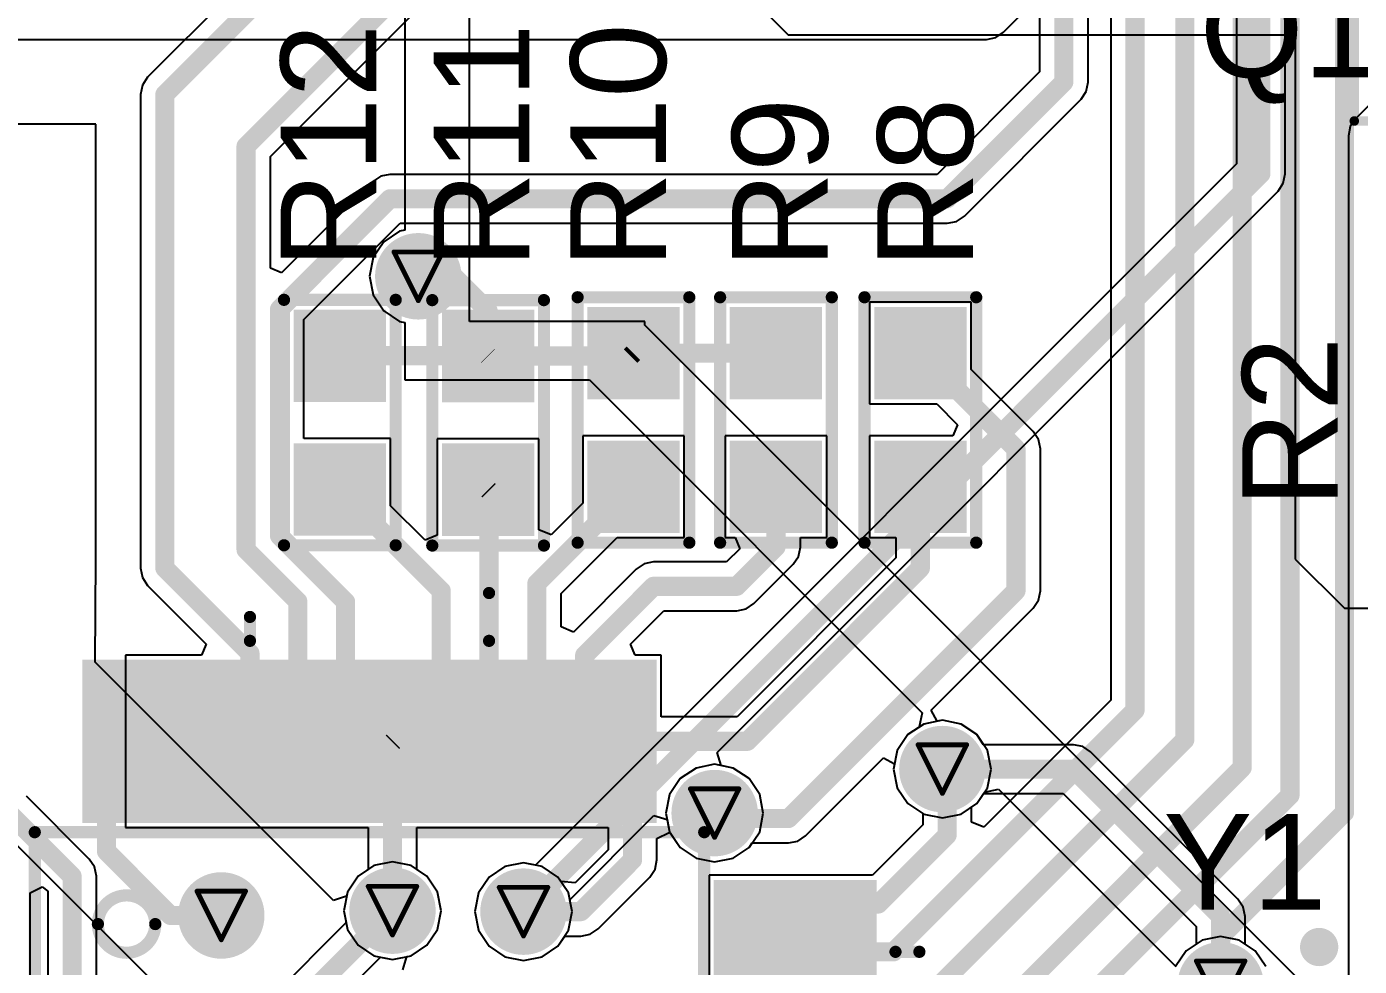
# Model space of a CAD drawing. Header units: inches. Extents: x -3 to 423, y -3 to 110.
# Drawn here: x 38.92 to 52.86, y 15.64 to 25.46 of the extents above; entities that cross this region are included whole.
import ezdxf

# ---------------------------------------------------------------- set-up
doc = ezdxf.new("R2010")
doc.units = ezdxf.units.IN
for name, color, linetype in [('Bottom Layer', 5, 'Continuous'), ('Bottom Solder', 6, 'Continuous'), ('Drill Drawing', 1, 'Continuous'), ('Mechanical 15', 56, 'Continuous'), ('Mechanical 16', 56, 'Continuous'), ('Mechanical 6', 56, 'Continuous'), ('Mid Layer', 16, 'Continuous'), ('Mid Layer 2', 76, 'Continuous'), ('Top Layer', 1, 'Continuous'), ('Top Overlay', 2, 'Continuous'), ('Top Paste', 8, 'Continuous'), ('Top Solder', 216, 'Continuous'), ('Via Holes', 16, 'Continuous')]:
    doc.layers.add(name, color=color, linetype=linetype)
doc.styles.add('Arial', font='', dxfattribs={"height": 0.2})
doc.styles.get('Arial').set_extended_font_data('Arial')

msp = doc.modelspace()

# ---------------------------------------------------------------- hatches: boundary and pattern name
at = {"layer": 'Bottom Layer'}
h = msp.add_hatch(color=5, dxfattribs=at)
edge = h.paths.add_edge_path()
edge.add_arc((43.02, 22.85), 0.35, 0, 360)
h = msp.add_hatch(color=5, dxfattribs=at)
edge = h.paths.add_edge_path()
edge.add_arc((48.5, 17.7), 0.35, 0, 360)
h = msp.add_hatch(color=5, dxfattribs=at)
edge = h.paths.add_edge_path()
edge.add_arc((46.119, 17.24), 0.35, 0, 360)
h = msp.add_hatch(color=5, dxfattribs=at)
edge = h.paths.add_edge_path()
edge.add_arc((40.96, 16.17), 0.35, 0, 360)
h = msp.add_hatch(color=5, dxfattribs=at)
edge = h.paths.add_edge_path()
edge.add_arc((42.75, 16.22), 0.35, 0, 360)
h = msp.add_hatch(color=5, dxfattribs=at)
edge = h.paths.add_edge_path()
edge.add_arc((44.12, 16.21), 0.35, 0, 360)
h = msp.add_hatch(color=5, dxfattribs=at)
edge = h.paths.add_edge_path()
edge.add_arc((51.41, 15.44), 0.35, 0, 360)
at = {"layer": 'Bottom Solder'}
h = msp.add_hatch(color=6, dxfattribs=at)
edge = h.paths.add_edge_path()
edge.add_arc((43.02, 22.85), 0.452, 0, 360)
h = msp.add_hatch(color=6, dxfattribs=at)
edge = h.paths.add_edge_path()
edge.add_arc((48.5, 17.7), 0.452, 0, 360)
h = msp.add_hatch(color=6, dxfattribs=at)
edge = h.paths.add_edge_path()
edge.add_arc((46.119, 17.24), 0.452, 0, 360)
h = msp.add_hatch(color=6, dxfattribs=at)
edge = h.paths.add_edge_path()
edge.add_arc((40.96, 16.17), 0.452, 0, 360)
h = msp.add_hatch(color=6, dxfattribs=at)
edge = h.paths.add_edge_path()
edge.add_arc((42.75, 16.22), 0.452, 0, 360)
h = msp.add_hatch(color=6, dxfattribs=at)
edge = h.paths.add_edge_path()
edge.add_arc((44.12, 16.21), 0.452, 0, 360)
h = msp.add_hatch(color=6, dxfattribs=at)
edge = h.paths.add_edge_path()
edge.add_arc((51.41, 15.44), 0.452, 0, 360)
at = {"layer": 'Mid Layer'}
h = msp.add_hatch(color=16, dxfattribs=at)
edge = h.paths.add_edge_path()
edge.add_arc((43.02, 22.85), 0.35, 0, 360)
h = msp.add_hatch(color=16, dxfattribs=at)
edge = h.paths.add_edge_path()
edge.add_arc((48.5, 17.7), 0.35, 0, 360)
h = msp.add_hatch(color=16, dxfattribs=at)
edge = h.paths.add_edge_path()
edge.add_arc((46.119, 17.24), 0.35, 0, 360)
h = msp.add_hatch(color=16, dxfattribs=at)
edge = h.paths.add_edge_path()
edge.add_arc((40.96, 16.17), 0.35, 0, 360)
h = msp.add_hatch(color=16, dxfattribs=at)
edge = h.paths.add_edge_path()
edge.add_arc((42.75, 16.22), 0.35, 0, 360)
h = msp.add_hatch(color=16, dxfattribs=at)
edge = h.paths.add_edge_path()
edge.add_arc((44.12, 16.21), 0.35, 0, 360)
h = msp.add_hatch(color=16, dxfattribs=at)
edge = h.paths.add_edge_path()
edge.add_arc((51.41, 15.44), 0.35, 0, 360)
at = {"layer": 'Mid Layer 2'}
h = msp.add_hatch(color=76, dxfattribs=at)
edge = h.paths.add_edge_path()
edge.add_arc((43.02, 22.85), 0.35, 0, 360)
h = msp.add_hatch(color=76, dxfattribs=at)
edge = h.paths.add_edge_path()
edge.add_arc((48.5, 17.7), 0.35, 0, 360)
h = msp.add_hatch(color=76, dxfattribs=at)
edge = h.paths.add_edge_path()
edge.add_arc((46.119, 17.24), 0.35, 0, 360)
h = msp.add_hatch(color=76, dxfattribs=at)
edge = h.paths.add_edge_path()
edge.add_arc((40.96, 16.17), 0.35, 0, 360)
h = msp.add_hatch(color=76, dxfattribs=at)
edge = h.paths.add_edge_path()
edge.add_arc((42.75, 16.22), 0.35, 0, 360)
h = msp.add_hatch(color=76, dxfattribs=at)
edge = h.paths.add_edge_path()
edge.add_arc((44.12, 16.21), 0.35, 0, 360)
h = msp.add_hatch(color=76, dxfattribs=at)
edge = h.paths.add_edge_path()
edge.add_arc((51.41, 15.44), 0.35, 0, 360)
at = {"layer": 'Top Layer'}
h = msp.add_hatch(color=1, dxfattribs=at)
edge = h.paths.add_edge_path()
edge.add_arc((43.02, 22.85), 0.35, 0, 360)
for points in [[(41.819, 21.639), (41.819, 22.401), (42.581, 22.401), (42.581, 21.639)], [(43.369, 21.636), (43.369, 22.398), (44.131, 22.398), (44.131, 21.636)], [(44.889, 21.666), (44.889, 22.428), (45.651, 22.428), (45.651, 21.666)], [(46.379, 21.666), (46.379, 22.428), (47.141, 22.428), (47.141, 21.666)], [(47.889, 21.666), (47.889, 22.428), (48.651, 22.428), (48.651, 21.666)], [(41.819, 20.242), (41.819, 21.004), (42.581, 21.004), (42.581, 20.242)], [(43.369, 20.239), (43.369, 21.001), (44.131, 21.001), (44.131, 20.239)], [(44.889, 20.269), (44.889, 21.031), (45.651, 21.031), (45.651, 20.269)], [(46.379, 20.269), (46.379, 21.031), (47.141, 21.031), (47.141, 20.269)], [(47.889, 20.269), (47.889, 21.031), (48.651, 21.031), (48.651, 20.269)], [(39.91, 18.74), (39.91, 17.24), (39.61, 17.24), (39.61, 18.74)], [(40.41, 18.74), (40.41, 17.24), (40.11, 17.24), (40.11, 18.74)], [(40.91, 18.74), (40.91, 17.24), (40.61, 17.24), (40.61, 18.74)], [(41.41, 18.74), (41.41, 17.24), (41.11, 17.24), (41.11, 18.74)], [(41.91, 18.74), (41.91, 17.24), (41.61, 17.24), (41.61, 18.74)], [(42.41, 18.74), (42.41, 17.24), (42.11, 17.24), (42.11, 18.74)], [(42.91, 18.74), (42.91, 17.24), (42.61, 17.24), (42.61, 18.74)], [(43.41, 18.74), (43.41, 17.24), (43.11, 17.24), (43.11, 18.74)], [(43.91, 18.74), (43.91, 17.24), (43.61, 17.24), (43.61, 18.74)], [(44.41, 18.74), (44.41, 17.24), (44.11, 17.24), (44.11, 18.74)], [(44.91, 18.74), (44.91, 17.24), (44.61, 17.24), (44.61, 18.74)], [(45.41, 18.74), (45.41, 17.24), (45.11, 17.24), (45.11, 18.74)], [(47.71, 16.14), (46.21, 16.14), (46.21, 16.44), (47.71, 16.44)], [(47.71, 15.64), (46.21, 15.64), (46.21, 15.94), (47.71, 15.94)]]:
    msp.add_hatch(color=1, dxfattribs=at).paths.add_polyline_path(points)
h = msp.add_hatch(color=1, dxfattribs=at)
edge = h.paths.add_edge_path()
edge.add_arc((48.5, 17.7), 0.35, 0, 360)
h = msp.add_hatch(color=1, dxfattribs=at)
edge = h.paths.add_edge_path()
edge.add_arc((46.119, 17.24), 0.35, 0, 360)
h = msp.add_hatch(color=1, dxfattribs=at)
edge = h.paths.add_edge_path()
edge.add_arc((40.96, 16.17), 0.35, 0, 360)
h = msp.add_hatch(color=1, dxfattribs=at)
edge = h.paths.add_edge_path()
edge.add_arc((42.75, 16.22), 0.35, 0, 360)
h = msp.add_hatch(color=1, dxfattribs=at)
edge = h.paths.add_edge_path()
edge.add_arc((44.12, 16.21), 0.35, 0, 360)
h = msp.add_hatch(color=1, dxfattribs=at)
edge = h.paths.add_edge_path()
edge.add_arc((51.41, 15.44), 0.35, 0, 360)
at = {"layer": 'Top Paste'}
for points in [[(41.819, 21.639), (41.819, 22.401), (42.581, 22.401), (42.581, 21.639)], [(43.369, 21.636), (43.369, 22.398), (44.131, 22.398), (44.131, 21.636)], [(44.889, 21.666), (44.889, 22.428), (45.651, 22.428), (45.651, 21.666)], [(46.379, 21.666), (46.379, 22.428), (47.141, 22.428), (47.141, 21.666)], [(47.889, 21.666), (47.889, 22.428), (48.651, 22.428), (48.651, 21.666)], [(41.819, 20.242), (41.819, 21.004), (42.581, 21.004), (42.581, 20.242)], [(43.369, 20.239), (43.369, 21.001), (44.131, 21.001), (44.131, 20.239)], [(44.889, 20.269), (44.889, 21.031), (45.651, 21.031), (45.651, 20.269)], [(46.379, 20.269), (46.379, 21.031), (47.141, 21.031), (47.141, 20.269)], [(47.889, 20.269), (47.889, 21.031), (48.651, 21.031), (48.651, 20.269)], [(39.91, 18.74), (39.91, 17.24), (39.61, 17.24), (39.61, 18.74)], [(40.41, 18.74), (40.41, 17.24), (40.11, 17.24), (40.11, 18.74)], [(40.91, 18.74), (40.91, 17.24), (40.61, 17.24), (40.61, 18.74)], [(41.41, 18.74), (41.41, 17.24), (41.11, 17.24), (41.11, 18.74)], [(41.91, 18.74), (41.91, 17.24), (41.61, 17.24), (41.61, 18.74)], [(42.41, 18.74), (42.41, 17.24), (42.11, 17.24), (42.11, 18.74)], [(42.91, 18.74), (42.91, 17.24), (42.61, 17.24), (42.61, 18.74)], [(43.41, 18.74), (43.41, 17.24), (43.11, 17.24), (43.11, 18.74)], [(43.91, 18.74), (43.91, 17.24), (43.61, 17.24), (43.61, 18.74)], [(44.41, 18.74), (44.41, 17.24), (44.11, 17.24), (44.11, 18.74)], [(44.91, 18.74), (44.91, 17.24), (44.61, 17.24), (44.61, 18.74)], [(45.41, 18.74), (45.41, 17.24), (45.11, 17.24), (45.11, 18.74)], [(47.71, 16.14), (46.21, 16.14), (46.21, 16.44), (47.71, 16.44)], [(47.71, 15.64), (46.21, 15.64), (46.21, 15.94), (47.71, 15.94)]]:
    msp.add_hatch(color=8, dxfattribs=at).paths.add_polyline_path(points)
at = {"layer": 'Top Solder'}
h = msp.add_hatch(color=216, dxfattribs=at)
edge = h.paths.add_edge_path()
edge.add_arc((43.02, 22.85), 0.452, 0, 360)
for points in [[(41.717, 21.537), (41.717, 22.503), (42.683, 22.503), (42.683, 21.537)], [(43.267, 21.534), (43.267, 22.5), (44.233, 22.5), (44.233, 21.534)], [(44.787, 21.564), (44.787, 22.53), (45.753, 22.53), (45.753, 21.564)], [(46.277, 21.564), (46.277, 22.53), (47.243, 22.53), (47.243, 21.564)], [(47.787, 21.564), (47.787, 22.53), (48.753, 22.53), (48.753, 21.564)], [(41.717, 20.14), (41.717, 21.106), (42.683, 21.106), (42.683, 20.14)], [(43.267, 20.137), (43.267, 21.103), (44.233, 21.103), (44.233, 20.137)], [(44.787, 20.167), (44.787, 21.133), (45.753, 21.133), (45.753, 20.167)], [(46.277, 20.167), (46.277, 21.133), (47.243, 21.133), (47.243, 20.167)], [(47.787, 20.167), (47.787, 21.133), (48.753, 21.133), (48.753, 20.167)], [(40.012, 18.842), (40.012, 17.138), (39.508, 17.138), (39.508, 18.842)], [(40.512, 18.842), (40.512, 17.138), (40.008, 17.138), (40.008, 18.842)], [(41.012, 18.842), (41.012, 17.138), (40.508, 17.138), (40.508, 18.842)], [(41.512, 18.842), (41.512, 17.138), (41.008, 17.138), (41.008, 18.842)], [(42.012, 18.842), (42.012, 17.138), (41.508, 17.138), (41.508, 18.842)], [(42.512, 18.842), (42.512, 17.138), (42.008, 17.138), (42.008, 18.842)], [(43.012, 18.842), (43.012, 17.138), (42.508, 17.138), (42.508, 18.842)], [(43.512, 18.842), (43.512, 17.138), (43.008, 17.138), (43.008, 18.842)], [(44.012, 18.842), (44.012, 17.138), (43.508, 17.138), (43.508, 18.842)], [(44.512, 18.842), (44.512, 17.138), (44.008, 17.138), (44.008, 18.842)], [(45.012, 18.842), (45.012, 17.138), (44.508, 17.138), (44.508, 18.842)], [(45.512, 18.842), (45.512, 17.138), (45.008, 17.138), (45.008, 18.842)], [(47.812, 16.038), (46.108, 16.038), (46.108, 16.542), (47.812, 16.542)], [(47.812, 15.538), (46.108, 15.538), (46.108, 16.042), (47.812, 16.042)]]:
    msp.add_hatch(color=216, dxfattribs=at).paths.add_polyline_path(points)
h = msp.add_hatch(color=216, dxfattribs=at)
edge = h.paths.add_edge_path()
edge.add_arc((48.5, 17.7), 0.452, 0, 360)
h = msp.add_hatch(color=216, dxfattribs=at)
edge = h.paths.add_edge_path()
edge.add_arc((46.119, 17.24), 0.452, 0, 360)
h = msp.add_hatch(color=216, dxfattribs=at)
edge = h.paths.add_edge_path()
edge.add_arc((40.96, 16.17), 0.452, 0, 360)
h = msp.add_hatch(color=216, dxfattribs=at)
edge = h.paths.add_edge_path()
edge.add_arc((42.75, 16.22), 0.452, 0, 360)
h = msp.add_hatch(color=216, dxfattribs=at)
edge = h.paths.add_edge_path()
edge.add_arc((44.12, 16.21), 0.452, 0, 360)
h = msp.add_hatch(color=216, dxfattribs=at)
edge = h.paths.add_edge_path()
edge.add_arc((51.41, 15.44), 0.452, 0, 360)
at = {"layer": 'Via Holes'}
h = msp.add_hatch(color=7, dxfattribs=at)
edge = h.paths.add_edge_path()
edge.add_arc((43.02, 22.85), 0.25, 0, 360)
h = msp.add_hatch(color=7, dxfattribs=at)
edge = h.paths.add_edge_path()
edge.add_arc((48.5, 17.7), 0.25, 0, 360)
h = msp.add_hatch(color=7, dxfattribs=at)
edge = h.paths.add_edge_path()
edge.add_arc((46.119, 17.24), 0.25, 0, 360)
h = msp.add_hatch(color=7, dxfattribs=at)
edge = h.paths.add_edge_path()
edge.add_arc((42.75, 16.22), 0.25, 0, 360)
h = msp.add_hatch(color=7, dxfattribs=at)
edge = h.paths.add_edge_path()
edge.add_arc((44.12, 16.21), 0.25, 0, 360)
h = msp.add_hatch(color=7, dxfattribs=at)
edge = h.paths.add_edge_path()
edge.add_arc((40.96, 16.17), 0.25, 0, 360)
h = msp.add_hatch(color=7, dxfattribs=at)
edge = h.paths.add_edge_path()
edge.add_arc((51.41, 15.44), 0.25, 0, 360)

# ---------------------------------------------------------------- linework, layer by layer
at = {"layer": 'Bottom Layer'}
for p, q in [((51.575, 37.349), (51.575, 24.025)), ((52.085, 23.92), (52.085, 37.455)), ((49.14, 25.4), (51.06, 27.32)), ((54.335, 26.012), (52.821, 24.497)), ((49.058, 25.345), (49.14, 25.4)), ((38.53, 25.325), (48.96, 25.325)), ((48.96, 25.325), (49.058, 25.345)), ((52.765, 24.414), (52.746, 24.317)), ((52.821, 24.497), (52.765, 24.414)), ((52.746, 24.317), (52.746, 5.495)), ((51.575, 24.025), (44.245, 16.695)), ((52.065, 23.822), (52.085, 23.92)), ((46.144, 17.874), (52.01, 23.74)), ((52.01, 23.74), (52.065, 23.822)), ((48.305, 18.171), (48.14, 18.06)), ((48.5, 18.21), (48.305, 18.171)), ((48.695, 18.171), (48.5, 18.21)), ((48.86, 18.06), (48.695, 18.171)), ((48.14, 18.06), (48.029, 17.895)), ((48.931, 17.955), (48.86, 18.06)), ((46.186, 17.736), (46.144, 17.874)), ((48.029, 17.895), (47.99, 17.7)), ((49.87, 17.955), (48.931, 17.955)), ((49.968, 17.935), (49.87, 17.955)), ((50.05, 17.88), (49.968, 17.935)), ((51.59, 16.34), (50.05, 17.88)), ((46.314, 17.711), (46.186, 17.736)), ((46.479, 17.6), (46.314, 17.711)), ((47.99, 17.7), (48.029, 17.505)), ((46.59, 17.435), (46.479, 17.6)), ((46.628, 17.24), (46.59, 17.435)), ((48.029, 17.505), (48.14, 17.34)), ((48.86, 17.34), (48.931, 17.445)), ((48.931, 17.445), (49.764, 17.445)), ((49.764, 17.445), (51.155, 16.054)), ((48.14, 17.34), (48.305, 17.229)), ((48.695, 17.229), (48.86, 17.34)), ((44.605, 16.335), (45.484, 17.214)), ((45.484, 17.214), (45.622, 17.172)), ((45.622, 17.172), (45.648, 17.045)), ((46.59, 17.045), (46.628, 17.24)), ((48.305, 17.229), (48.5, 17.19)), ((48.5, 17.19), (48.695, 17.229)), ((45.648, 17.045), (45.758, 16.879)), ((46.479, 16.879), (46.59, 17.045)), ((45.758, 16.879), (45.924, 16.769)), ((46.314, 16.769), (46.479, 16.879)), ((42.75, 16.73), (42.555, 16.691)), ((42.945, 16.691), (42.75, 16.73)), ((45.924, 16.769), (46.119, 16.73)), ((46.119, 16.73), (46.314, 16.769)), ((42.555, 16.691), (42.39, 16.58)), ((43.11, 16.58), (42.945, 16.691)), ((43.925, 16.681), (43.76, 16.57)), ((44.12, 16.72), (43.925, 16.681)), ((44.245, 16.695), (44.12, 16.72)), ((42.39, 16.58), (42.279, 16.415)), ((43.221, 16.415), (43.11, 16.58)), ((43.76, 16.57), (43.649, 16.405)), ((42.279, 16.415), (42.24, 16.22)), ((43.26, 16.22), (43.221, 16.415)), ((43.649, 16.405), (43.61, 16.21)), ((44.63, 16.21), (44.605, 16.335)), ((51.645, 16.258), (51.59, 16.34)), ((42.24, 16.22), (42.265, 16.095)), ((43.221, 16.025), (43.26, 16.22)), ((43.61, 16.21), (43.649, 16.015)), ((44.591, 16.015), (44.63, 16.21)), ((51.665, 16.16), (51.645, 16.258)), ((42.265, 16.095), (38.58, 12.41)), ((51.155, 16.054), (51.155, 15.871)), ((51.665, 15.871), (51.665, 16.16)), ((43.11, 15.86), (43.221, 16.025)), ((43.649, 16.015), (43.76, 15.85)), ((44.48, 15.85), (44.591, 16.015)), ((42.75, 15.71), (42.945, 15.749)), ((42.945, 15.749), (43.11, 15.86)), ((43.76, 15.85), (43.925, 15.739)), ((44.315, 15.739), (44.48, 15.85)), ((51.05, 15.8), (50.939, 15.635)), ((51.155, 15.871), (51.05, 15.8)), ((51.77, 15.8), (51.665, 15.871)), ((51.881, 15.635), (51.77, 15.8)), ((39.015, 12.124), (42.625, 15.735)), ((42.625, 15.735), (42.75, 15.71)), ((43.925, 15.739), (44.12, 15.7)), ((44.12, 15.7), (44.315, 15.739))]:
    msp.add_line(p, q, dxfattribs=at)
at = {"layer": 'Bottom Layer', "const_width": 0.2}
for points in [[(51.83, 23.92), (51.83, 37.455)], [(44.12, 16.21), (51.83, 23.92)], [(48.5, 17.7), (49.87, 17.7)], [(49.87, 17.7), (51.41, 16.16)], [(38.76, 12.23), (42.75, 16.22)], [(51.41, 15.44), (51.41, 16.16)]]:
    msp.add_lwpolyline(points, dxfattribs=at)
at = {"layer": 'Bottom Layer', "const_width": 0.1}
for points in [[(51.78, 23.92, 1), (51.88, 23.92, 1)], [(51.78, 23.92, 1), (51.88, 23.92, 1)], [(48.45, 17.7, 1), (48.55, 17.7, 1)], [(49.82, 17.7, 1), (49.92, 17.7, 1)], [(49.82, 17.7, 1), (49.92, 17.7, 1)], [(42.7, 16.22, 1), (42.8, 16.22, 1)], [(44.07, 16.21, 1), (44.17, 16.21, 1)], [(51.36, 16.16, 1), (51.46, 16.16, 1)], [(51.36, 16.16, 1), (51.46, 16.16, 1)]]:
    msp.add_lwpolyline(points, format="xyb", close=True, dxfattribs=at)
at = {"layer": 'Drill Drawing', "const_width": 0.0508}
for points in [[(42.766, 23.104), (43.274, 23.104)], [(42.766, 23.104), (43.02, 22.596)], [(43.02, 22.596), (43.274, 23.104)], [(48.246, 17.954), (48.754, 17.954)], [(48.246, 17.954), (48.5, 17.446)], [(48.5, 17.446), (48.754, 17.954)], [(45.865, 17.494), (46.373, 17.494)], [(45.865, 17.494), (46.119, 16.986)], [(46.119, 16.986), (46.373, 17.494)], [(40.706, 16.424), (41.214, 16.424)], [(40.706, 16.424), (40.96, 15.916)], [(40.96, 15.916), (41.214, 16.424)], [(42.496, 16.474), (43.004, 16.474)], [(42.496, 16.474), (42.75, 15.966)], [(42.75, 15.966), (43.004, 16.474)], [(43.866, 16.464), (44.374, 16.464)], [(43.866, 16.464), (44.12, 15.956)], [(44.12, 15.956), (44.374, 16.464)], [(51.156, 15.694), (51.664, 15.694)], [(51.156, 15.694), (51.41, 15.186)], [(51.41, 15.186), (51.664, 15.694)]]:
    msp.add_lwpolyline(points, dxfattribs=at)
at = {"layer": 'Drill Drawing', "const_width": 0.0254}
for points in [[(42.753, 23.104, 1), (42.779, 23.104, 1)], [(42.753, 23.104, 1), (42.779, 23.104, 1)], [(43.261, 23.104, 1), (43.287, 23.104, 1)], [(43.261, 23.104, 1), (43.287, 23.104, 1)], [(43.007, 22.596, 1), (43.033, 22.596, 1)], [(43.007, 22.596, 1), (43.033, 22.596, 1)], [(48.233, 17.954, 1), (48.259, 17.954, 1)], [(48.233, 17.954, 1), (48.259, 17.954, 1)], [(48.741, 17.954, 1), (48.767, 17.954, 1)], [(48.741, 17.954, 1), (48.767, 17.954, 1)], [(45.852, 17.494, 1), (45.877, 17.494, 1)], [(45.852, 17.494, 1), (45.877, 17.494, 1)], [(46.36, 17.494, 1), (46.385, 17.494, 1)], [(46.36, 17.494, 1), (46.385, 17.494, 1)], [(48.487, 17.446, 1), (48.513, 17.446, 1)], [(48.487, 17.446, 1), (48.513, 17.446, 1)], [(46.106, 16.986, 1), (46.131, 16.986, 1)], [(46.106, 16.986, 1), (46.131, 16.986, 1)], [(40.693, 16.424, 1), (40.719, 16.424, 1)], [(40.693, 16.424, 1), (40.719, 16.424, 1)], [(41.201, 16.424, 1), (41.227, 16.424, 1)], [(41.201, 16.424, 1), (41.227, 16.424, 1)], [(42.483, 16.474, 1), (42.509, 16.474, 1)], [(42.483, 16.474, 1), (42.509, 16.474, 1)], [(42.991, 16.474, 1), (43.017, 16.474, 1)], [(42.991, 16.474, 1), (43.017, 16.474, 1)], [(43.853, 16.464, 1), (43.879, 16.464, 1)], [(43.853, 16.464, 1), (43.879, 16.464, 1)], [(44.361, 16.464, 1), (44.387, 16.464, 1)], [(44.361, 16.464, 1), (44.387, 16.464, 1)], [(40.947, 15.916, 1), (40.973, 15.916, 1)], [(40.947, 15.916, 1), (40.973, 15.916, 1)], [(42.737, 15.966, 1), (42.763, 15.966, 1)], [(42.737, 15.966, 1), (42.763, 15.966, 1)], [(44.107, 15.956, 1), (44.133, 15.956, 1)], [(44.107, 15.956, 1), (44.133, 15.956, 1)], [(51.143, 15.694, 1), (51.169, 15.694, 1)], [(51.143, 15.694, 1), (51.169, 15.694, 1)], [(51.651, 15.694, 1), (51.677, 15.694, 1)], [(51.651, 15.694, 1), (51.677, 15.694, 1)]]:
    msp.add_lwpolyline(points, format="xyb", close=True, dxfattribs=at)
at = {"layer": 'Mechanical 15', "const_width": 0.1}
for points in [[(52.807, 28.373), (52.807, 24.473)], [(52.807, 24.473), (56.347, 24.473)]]:
    msp.add_lwpolyline(points, dxfattribs=at)
at = {"layer": 'Mechanical 15', "const_width": 0.05}
msp.add_lwpolyline([(52.782, 24.473, 1), (52.832, 24.473, 1)], format="xyb", close=True, dxfattribs=at)
msp.add_lwpolyline([(52.782, 24.473, 1), (52.832, 24.473, 1)], format="xyb", close=True, dxfattribs=at)
at = {"layer": 'Mechanical 16', "const_width": 0.127}
for points in [[(39.01, 10.04), (39.01, 17.04)], [(39.01, 17.04), (46.01, 17.04)], [(46.01, 10.04), (46.01, 17.04)]]:
    msp.add_lwpolyline(points, dxfattribs=at)
at = {"layer": 'Mechanical 16'}
for points, const_width in [([(38.978, 17.04, 1), (39.042, 17.04, 1)], 0.0635), ([(38.978, 17.04, 1), (39.042, 17.04, 1)], 0.0635), ([(45.978, 17.04, 1), (46.042, 17.04, 1)], 0.0635), ([(45.978, 17.04, 1), (46.042, 17.04, 1)], 0.0635), ([(40.27, 16.08, 1), (39.67, 16.08, 1)], 0.127), ([(39.638, 16.08, 1), (39.702, 16.08, 1)], 0.0635), ([(40.238, 16.08, 1), (40.302, 16.08, 1)], 0.0635)]:
    msp.add_lwpolyline(points, format="xyb", close=True, dxfattribs=dict(at, const_width=const_width))
at = {"layer": 'Mechanical 6', "const_width": 0.127}
for points in [[(43.76, 19.04), (43.76, 19.54)], [(41.26, 19.04), (41.26, 19.29)], [(48.01, 15.79), (48.26, 15.79)]]:
    msp.add_lwpolyline(points, dxfattribs=at)
at = {"layer": 'Mechanical 6', "const_width": 0.0635}
for points in [[(43.728, 19.54, 1), (43.792, 19.54, 1)], [(41.228, 19.29, 1), (41.292, 19.29, 1)], [(41.228, 19.04, 1), (41.292, 19.04, 1)], [(43.728, 19.04, 1), (43.792, 19.04, 1)], [(47.978, 15.79, 1), (48.042, 15.79, 1)], [(48.228, 15.79, 1), (48.292, 15.79, 1)]]:
    msp.add_lwpolyline(points, format="xyb", close=True, dxfattribs=at)
at = {"layer": 'Mid Layer'}
for p, q in [((48.305, 18.171), (48.14, 18.06)), ((48.5, 18.21), (48.305, 18.171)), ((48.695, 18.171), (48.5, 18.21)), ((48.86, 18.06), (48.695, 18.171)), ((48.14, 18.06), (48.029, 17.895)), ((48.971, 17.895), (48.86, 18.06)), ((48.029, 17.895), (47.99, 17.7)), ((49.01, 17.7), (48.971, 17.895)), ((45.924, 17.711), (45.758, 17.6)), ((46.119, 17.75), (45.924, 17.711)), ((46.314, 17.711), (46.119, 17.75)), ((46.479, 17.6), (46.314, 17.711)), ((47.99, 17.7), (48.029, 17.505)), ((48.971, 17.505), (49.01, 17.7)), ((45.758, 17.6), (45.648, 17.435)), ((46.59, 17.435), (46.479, 17.6)), ((45.648, 17.435), (45.609, 17.24)), ((46.628, 17.24), (46.59, 17.435)), ((48.029, 17.505), (48.14, 17.34)), ((48.86, 17.34), (48.971, 17.505)), ((48.14, 17.34), (48.305, 17.229)), ((48.695, 17.229), (48.86, 17.34)), ((45.609, 17.24), (45.648, 17.045)), ((46.59, 17.045), (46.628, 17.24)), ((48.305, 17.229), (48.5, 17.19)), ((48.5, 17.19), (48.695, 17.229)), ((45.648, 17.045), (45.758, 16.879)), ((46.479, 16.879), (46.59, 17.045)), ((45.758, 16.879), (45.924, 16.769)), ((46.314, 16.769), (46.479, 16.879)), ((42.75, 16.73), (42.555, 16.691)), ((42.945, 16.691), (42.75, 16.73)), ((45.924, 16.769), (46.119, 16.73)), ((46.119, 16.73), (46.314, 16.769)), ((42.555, 16.691), (42.39, 16.58)), ((43.11, 16.58), (42.945, 16.691)), ((43.925, 16.681), (43.76, 16.57)), ((44.12, 16.72), (43.925, 16.681)), ((44.315, 16.681), (44.12, 16.72)), ((44.48, 16.57), (44.315, 16.681)), ((42.39, 16.58), (42.279, 16.415)), ((43.221, 16.415), (43.11, 16.58)), ((43.76, 16.57), (43.649, 16.405)), ((44.591, 16.405), (44.48, 16.57)), ((42.279, 16.415), (42.24, 16.22)), ((43.26, 16.22), (43.221, 16.415)), ((43.649, 16.405), (43.61, 16.21)), ((44.63, 16.21), (44.591, 16.405)), ((42.24, 16.22), (42.279, 16.025)), ((43.221, 16.025), (43.26, 16.22)), ((43.61, 16.21), (43.649, 16.015)), ((44.591, 16.015), (44.63, 16.21)), ((42.279, 16.025), (42.39, 15.86)), ((43.11, 15.86), (43.221, 16.025)), ((43.649, 16.015), (43.76, 15.85)), ((44.48, 15.85), (44.591, 16.015)), ((51.215, 15.911), (51.05, 15.8)), ((51.41, 15.95), (51.215, 15.911)), ((51.605, 15.911), (51.41, 15.95)), ((51.77, 15.8), (51.605, 15.911)), ((42.39, 15.86), (42.555, 15.749)), ((42.555, 15.749), (42.75, 15.71)), ((42.75, 15.71), (42.945, 15.749)), ((42.945, 15.749), (43.11, 15.86)), ((43.76, 15.85), (43.925, 15.739)), ((44.315, 15.739), (44.48, 15.85)), ((51.05, 15.8), (50.939, 15.635)), ((51.881, 15.635), (51.77, 15.8)), ((43.925, 15.739), (44.12, 15.7)), ((44.12, 15.7), (44.315, 15.739))]:
    msp.add_line(p, q, dxfattribs=at)
at = {"layer": 'Mid Layer 2'}
for p, q in [((42.88, 38.241), (42.88, 23.332)), ((43.555, 22.379), (43.555, 37.019)), ((46.59, 25.669), (46.886, 25.373)), ((46.886, 25.373), (52.19, 25.373)), ((52.19, 25.373), (52.19, 19.895)), ((39.649, 24.44), (32.37, 24.44)), ((39.649, 19.895), (39.649, 24.44)), ((42.825, 23.321), (42.66, 23.21)), ((42.88, 23.332), (42.825, 23.321)), ((42.66, 23.21), (42.549, 23.045)), ((42.549, 23.045), (42.51, 22.85)), ((42.51, 22.85), (42.549, 22.655)), ((42.549, 22.655), (42.66, 22.49)), ((42.66, 22.49), (42.825, 22.379)), ((42.825, 22.379), (42.88, 22.368)), ((42.88, 22.368), (42.88, 21.768)), ((45.39, 22.379), (43.555, 22.379)), ((45.39, 22.34), (45.39, 22.379)), ((54.131, 13.6), (45.39, 22.34)), ((42.88, 21.768), (44.809, 21.768)), ((44.809, 21.768), (48.289, 18.288)), ((39.641, 18.819), (39.649, 19.895)), ((52.19, 19.895), (52.705, 19.38)), ((52.705, 19.38), (57.279, 19.38)), ((42.132, 16.328), (39.641, 18.819)), ((48.289, 18.288), (48.258, 18.14)), ((48.258, 18.14), (48.14, 18.06)), ((48.14, 18.06), (48.029, 17.895)), ((48.029, 17.895), (47.99, 17.7)), ((47.99, 17.7), (48.029, 17.505)), ((48.029, 17.505), (48.14, 17.34)), ((48.86, 17.34), (48.94, 17.458)), ((48.94, 17.458), (49.088, 17.489)), ((49.088, 17.489), (50.94, 15.637)), ((48.14, 17.34), (48.305, 17.229)), ((48.695, 17.229), (48.86, 17.34)), ((48.305, 17.229), (48.5, 17.19)), ((48.5, 17.19), (48.695, 17.229)), ((38.82, 16.908), (46.345, 9.383)), ((42.75, 16.73), (42.555, 16.691)), ((42.945, 16.691), (42.75, 16.73)), ((42.555, 16.691), (42.39, 16.58)), ((43.11, 16.58), (42.945, 16.691)), ((43.925, 16.681), (43.76, 16.57)), ((44.12, 16.72), (43.925, 16.681)), ((44.315, 16.681), (44.12, 16.72)), ((44.48, 16.57), (44.315, 16.681)), ((42.39, 16.58), (42.279, 16.415)), ((43.221, 16.415), (43.11, 16.58)), ((43.76, 16.57), (43.649, 16.405)), ((44.591, 16.405), (44.48, 16.57)), ((42.27, 16.37), (42.132, 16.328)), ((42.279, 16.415), (42.27, 16.37)), ((43.26, 16.22), (43.221, 16.415)), ((43.649, 16.405), (43.61, 16.21)), ((44.63, 16.21), (44.591, 16.405)), ((43.221, 16.025), (43.26, 16.22)), ((43.61, 16.21), (43.649, 16.015)), ((44.591, 16.015), (44.63, 16.21)), ((43.11, 15.86), (43.221, 16.025)), ((43.649, 16.015), (43.76, 15.85)), ((44.48, 15.85), (44.591, 16.015)), ((42.9, 15.74), (42.945, 15.749)), ((42.945, 15.749), (43.11, 15.86)), ((43.76, 15.85), (43.925, 15.739)), ((44.315, 15.739), (44.48, 15.85)), ((42.858, 15.602), (42.9, 15.74)), ((43.925, 15.739), (44.12, 15.7)), ((44.12, 15.7), (44.315, 15.739))]:
    msp.add_line(p, q, dxfattribs=at)
at = {"layer": 'Top Layer'}
for p, q in [((50.26, 36.379), (50.26, 18.421)), ((42.49, 27.23), (40.19, 24.93)), ((49.515, 26.494), (49.515, 24.986)), ((50.025, 24.88), (50.025, 26.6)), ((41.474, 24.103), (43.316, 25.945)), ((49.515, 24.986), (48.444, 23.915)), ((40.135, 24.848), (40.115, 24.75)), ((40.19, 24.93), (40.135, 24.848)), ((50.005, 24.782), (50.025, 24.88)), ((40.115, 24.75), (40.115, 19.8)), ((48.73, 23.48), (49.95, 24.7)), ((49.95, 24.7), (50.005, 24.782)), ((41.474, 22.936), (41.474, 24.103)), ((42.544, 23.84), (41.591, 22.887)), ((42.627, 23.895), (42.544, 23.84)), ((42.724, 23.915), (42.627, 23.895)), ((48.444, 23.915), (42.724, 23.915)), ((48.55, 23.405), (48.648, 23.424)), ((48.648, 23.424), (48.73, 23.48)), ((41.824, 22.399), (42.83, 23.405)), ((42.83, 23.405), (48.55, 23.405)), ((41.591, 22.887), (41.474, 22.936)), ((48.801, 22.578), (47.739, 22.578)), ((47.739, 22.578), (47.739, 21.516)), ((48.801, 21.876), (48.801, 22.578)), ((41.824, 21.154), (41.824, 22.399)), ((49.45, 21.227), (48.801, 21.876)), ((47.739, 21.516), (48.441, 21.516)), ((48.441, 21.516), (48.658, 21.298)), ((48.658, 21.298), (48.61, 21.181)), ((49.505, 21.145), (49.45, 21.227)), ((42.731, 21.154), (41.824, 21.154)), ((42.731, 20.452), (42.731, 21.154)), ((44.281, 21.151), (43.219, 21.151)), ((43.219, 21.151), (43.219, 20.144)), ((44.281, 20.201), (44.281, 21.151)), ((45.801, 21.181), (44.739, 21.181)), ((44.739, 21.181), (44.739, 20.479)), ((45.801, 20.119), (45.801, 21.181)), ((47.291, 21.181), (46.229, 21.181)), ((46.229, 21.181), (46.229, 20.119)), ((47.291, 20.119), (47.291, 21.181)), ((48.61, 21.181), (47.739, 21.181)), ((47.739, 21.181), (47.739, 20.119)), ((49.525, 21.047), (49.505, 21.145)), ((49.525, 19.563), (49.525, 21.047)), ((43.092, 20.091), (42.731, 20.452)), ((44.739, 20.479), (44.408, 20.148)), ((43.219, 20.144), (43.092, 20.091)), ((44.408, 20.148), (44.281, 20.201)), ((44.515, 19.534), (45.099, 20.119)), ((45.099, 20.119), (45.801, 20.119)), ((46.229, 20.119), (46.333, 20.119)), ((46.333, 20.119), (46.381, 20.002)), ((47.015, 20.02), (47.015, 20.119)), ((47.015, 20.119), (47.291, 20.119)), ((47.739, 20.119), (48.015, 20.119)), ((48.015, 20.119), (48.015, 19.906)), ((46.381, 20.002), (46.244, 19.865)), ((46.995, 19.922), (47.015, 20.02)), ((40.115, 19.8), (40.135, 19.702)), ((45.3, 19.79), (44.642, 19.132)), ((45.382, 19.845), (45.3, 19.79)), ((45.48, 19.865), (45.382, 19.845)), ((46.244, 19.865), (45.48, 19.865)), ((48.015, 19.906), (46.355, 18.245)), ((46.53, 19.43), (46.94, 19.84)), ((46.94, 19.84), (46.995, 19.922)), ((40.135, 19.702), (40.19, 19.62)), ((40.19, 19.62), (40.802, 19.007)), ((44.515, 19.185), (44.515, 19.534)), ((49.505, 19.465), (49.525, 19.563)), ((46.35, 19.355), (46.448, 19.375)), ((46.448, 19.375), (46.53, 19.43)), ((48.384, 18.316), (49.45, 19.383)), ((49.45, 19.383), (49.505, 19.465)), ((45.238, 19.007), (45.586, 19.355)), ((45.586, 19.355), (46.35, 19.355)), ((44.642, 19.132), (44.515, 19.185)), ((40.802, 19.007), (40.753, 18.89)), ((45.287, 18.89), (45.238, 19.007)), ((40.753, 18.89), (39.96, 18.89)), ((39.96, 18.89), (39.96, 17.09)), ((45.56, 18.89), (45.287, 18.89)), ((45.56, 18.245), (45.56, 18.89)), ((50.26, 18.421), (48.932, 17.092)), ((48.446, 18.199), (48.384, 18.316)), ((46.355, 18.245), (45.56, 18.245)), ((48.5, 18.21), (48.446, 18.199)), ((48.695, 18.171), (48.5, 18.21)), ((48.86, 18.06), (48.695, 18.171)), ((48.971, 17.895), (48.86, 18.06)), ((49.01, 17.7), (48.971, 17.895)), ((47.07, 17.003), (47.884, 17.816)), ((47.884, 17.816), (48.001, 17.754)), ((48.001, 17.754), (47.99, 17.7)), ((47.99, 17.7), (48.029, 17.505)), ((48.971, 17.505), (49.01, 17.7)), ((48.029, 17.505), (48.14, 17.34)), ((48.86, 17.34), (48.971, 17.505)), ((39.58, 16.76), (38.925, 17.416)), ((48.14, 17.34), (48.295, 17.236)), ((48.805, 17.302), (48.86, 17.34)), ((48.805, 17.145), (48.805, 17.302)), ((48.295, 17.236), (48.295, 17.116)), ((48.932, 17.092), (48.805, 17.145)), ((39.96, 17.09), (42.495, 17.09)), ((42.495, 17.09), (42.495, 16.651)), ((43.005, 16.651), (43.005, 17.09)), ((43.005, 17.09), (45.005, 17.09)), ((45.005, 17.09), (45.005, 16.856)), ((45.515, 16.976), (45.642, 17.037)), ((45.642, 17.037), (45.66, 17.026)), ((45.66, 17.026), (45.758, 16.879)), ((46.988, 16.948), (47.07, 17.003)), ((48.295, 17.116), (47.77, 16.59)), ((45.515, 16.75), (45.515, 16.976)), ((45.758, 16.879), (45.924, 16.769)), ((46.314, 16.769), (46.479, 16.879)), ((46.479, 16.879), (46.512, 16.928)), ((46.512, 16.928), (46.89, 16.928)), ((46.89, 16.928), (46.988, 16.948)), ((39.636, 16.677), (39.58, 16.76)), ((45.005, 16.856), (44.661, 16.512)), ((45.496, 16.653), (45.515, 16.75)), ((45.924, 16.769), (46.119, 16.73)), ((46.119, 16.73), (46.314, 16.769)), ((39.655, 16.58), (39.636, 16.677)), ((42.495, 16.651), (42.39, 16.58)), ((43.11, 16.58), (43.005, 16.651)), ((43.925, 16.681), (43.76, 16.57)), ((44.12, 16.72), (43.925, 16.681)), ((44.315, 16.681), (44.12, 16.72)), ((44.48, 16.57), (44.315, 16.681)), ((45.44, 16.57), (45.496, 16.653)), ((47.77, 16.59), (46.06, 16.59)), ((46.06, 16.59), (46.06, 15.99)), ((38.96, 16.406), (39.087, 16.469)), ((39.087, 16.469), (39.145, 16.425)), ((39.655, 14.896), (39.655, 16.58)), ((42.39, 16.58), (42.279, 16.415)), ((43.221, 16.415), (43.11, 16.58)), ((43.76, 16.57), (43.649, 16.405)), ((44.512, 16.524), (44.48, 16.57)), ((44.661, 16.512), (44.512, 16.524)), ((44.9, 16.03), (45.44, 16.57)), ((38.96, 15.49), (38.96, 16.406)), ((39.145, 16.425), (39.145, 15.045)), ((42.279, 16.415), (42.24, 16.22)), ((43.26, 16.22), (43.221, 16.415)), ((43.649, 16.405), (43.61, 16.21)), ((42.24, 16.22), (42.279, 16.025)), ((43.221, 16.025), (43.26, 16.22)), ((43.61, 16.21), (43.649, 16.015)), ((44.818, 15.975), (44.9, 16.03)), ((42.279, 16.025), (42.39, 15.86)), ((43.11, 15.86), (43.221, 16.025)), ((43.649, 16.015), (43.76, 15.85)), ((44.48, 15.85), (44.551, 15.955)), ((44.551, 15.955), (44.72, 15.955)), ((44.72, 15.955), (44.818, 15.975)), ((46.06, 15.99), (46.06, 14.99)), ((42.39, 15.86), (42.555, 15.749)), ((42.555, 15.749), (42.75, 15.71)), ((42.75, 15.71), (42.945, 15.749)), ((42.945, 15.749), (43.11, 15.86)), ((43.76, 15.85), (43.925, 15.739)), ((44.315, 15.739), (44.48, 15.85)), ((43.925, 15.739), (44.12, 15.7)), ((44.12, 15.7), (44.315, 15.739))]:
    msp.add_line(p, q, dxfattribs=at)
at = {"layer": 'Top Layer', "const_width": 0.2}
for points in [[(52.135, 17.425), (52.135, 42.453)], [(52.705, 17.245), (52.705, 42.515)], [(51.635, 17.715), (51.635, 36.801)], [(51.035, 18.005), (51.035, 36.665)], [(50.515, 18.315), (50.515, 36.485)], [(40.37, 24.75), (42.67, 27.05)], [(49.77, 24.88), (49.77, 26.6)], [(41.219, 24.209), (43.21, 26.2)], [(48.55, 23.66), (49.77, 24.88)], [(40.37, 19.8), (40.37, 24.75)], [(41.219, 19.993), (41.219, 24.209)], [(41.569, 22.505), (42.724, 23.66)], [(42.724, 23.66), (48.55, 23.66)], [(43.02, 22.85), (43.39, 22.85)], [(43.39, 22.85), (43.75, 22.49)], [(41.569, 20.138), (41.569, 22.505)], [(43.75, 22.017), (43.75, 22.49)], [(48.27, 22.047), (48.27, 22.18)], [(42.2, 22.02), (43.747, 22.02)], [(43.747, 22.02), (43.75, 22.017)], [(43.75, 22.017), (45.24, 22.017)], [(45.24, 22.017), (45.27, 22.047)], [(45.27, 22.047), (46.76, 22.047)], [(48.27, 22.047), (49.27, 21.047)], [(49.27, 19.563), (49.27, 21.047)], [(42.2, 20.623), (43.26, 19.563)], [(43.75, 20.62), (43.76, 20.61)], [(43.76, 17.99), (43.76, 20.61)], [(44.26, 19.64), (45.27, 20.65)], [(46.76, 20.02), (46.76, 20.65)], [(48.27, 19.8), (48.27, 20.65)], [(41.569, 20.138), (42.26, 19.447)], [(41.219, 19.993), (41.76, 19.453)], [(46.35, 19.61), (46.76, 20.02)], [(40.37, 19.8), (41.26, 18.91)], [(46.46, 17.99), (48.27, 19.8)], [(43.26, 17.99), (43.26, 19.563)], [(44.26, 17.99), (44.26, 19.64)], [(44.76, 18.89), (45.48, 19.61)], [(45.48, 19.61), (46.35, 19.61)], [(46.89, 17.183), (49.27, 19.563)], [(41.76, 17.99), (41.76, 19.453)], [(42.26, 17.99), (42.26, 19.447)], [(41.26, 17.99), (41.26, 18.91)], [(44.76, 17.99), (44.76, 18.89)], [(47.99, 15.79), (50.515, 18.315)], [(39.76, 16.84), (39.76, 17.99)], [(42.75, 17.98), (42.76, 17.99)], [(42.75, 16.22), (42.75, 17.98)], [(45.26, 16.75), (45.26, 17.99)], [(45.26, 17.99), (46.46, 17.99)], [(48.32, 15.29), (51.035, 18.005)], [(48.5, 17.7), (48.55, 17.65)], [(48.55, 17.01), (48.55, 17.65)], [(48.71, 14.79), (51.635, 17.715)], [(49, 14.29), (52.135, 17.425)], [(38.67, 17.31), (39.4, 16.58)], [(46.08, 17.183), (46.89, 17.183)], [(51.41, 15.95), (52.705, 17.245)], [(47.83, 16.29), (48.55, 17.01)], [(39.76, 16.84), (40.43, 16.17)], [(44.72, 16.21), (45.26, 16.75)], [(39.4, 14.79), (39.4, 16.58)], [(44.12, 16.21), (44.72, 16.21)], [(46.96, 16.29), (47.83, 16.29)], [(40.43, 16.17), (40.96, 16.17)], [(51.41, 15.44), (51.41, 15.95)], [(46.96, 15.79), (47.99, 15.79)]]:
    msp.add_lwpolyline(points, dxfattribs=at)
at = {"layer": 'Top Layer', "const_width": 0.1}
for points in [[(49.72, 24.88, 1), (49.82, 24.88, 1)], [(49.72, 24.88, 1), (49.82, 24.88, 1)], [(40.32, 24.75, 1), (40.42, 24.75, 1)], [(40.32, 24.75, 1), (40.42, 24.75, 1)], [(41.169, 24.209, 1), (41.269, 24.209, 1)], [(41.169, 24.209, 1), (41.269, 24.209, 1)], [(42.674, 23.66, 1), (42.774, 23.66, 1)], [(42.674, 23.66, 1), (42.774, 23.66, 1)], [(48.5, 23.66, 1), (48.6, 23.66, 1)], [(48.5, 23.66, 1), (48.6, 23.66, 1)], [(42.97, 22.85, 1), (43.07, 22.85, 1)], [(43.34, 22.85, 1), (43.44, 22.85, 1)], [(43.34, 22.85, 1), (43.44, 22.85, 1)], [(41.519, 22.505, 1), (41.619, 22.505, 1)], [(41.519, 22.505, 1), (41.619, 22.505, 1)], [(43.7, 22.49, 1), (43.8, 22.49, 1)], [(43.7, 22.49, 1), (43.8, 22.49, 1)], [(48.22, 22.18, 1), (48.32, 22.18, 1)], [(42.15, 22.02, 1), (42.25, 22.02, 1)], [(43.697, 22.02, 1), (43.797, 22.02, 1)], [(43.697, 22.02, 1), (43.797, 22.02, 1)], [(43.7, 22.017, 1), (43.8, 22.017, 1)], [(43.7, 22.017, 1), (43.8, 22.017, 1)], [(43.7, 22.017, 1), (43.8, 22.017, 1)], [(45.19, 22.017, 1), (45.29, 22.017, 1)], [(45.19, 22.017, 1), (45.29, 22.017, 1)], [(45.22, 22.047, 1), (45.32, 22.047, 1)], [(45.22, 22.047, 1), (45.32, 22.047, 1)], [(46.71, 22.047, 1), (46.81, 22.047, 1)], [(48.22, 22.047, 1), (48.32, 22.047, 1)], [(48.22, 22.047, 1), (48.32, 22.047, 1)], [(49.22, 21.047, 1), (49.32, 21.047, 1)], [(49.22, 21.047, 1), (49.32, 21.047, 1)], [(42.15, 20.623, 1), (42.25, 20.623, 1)], [(43.7, 20.62, 1), (43.8, 20.62, 1)], [(43.71, 20.61, 1), (43.81, 20.61, 1)], [(43.71, 20.61, 1), (43.81, 20.61, 1)], [(45.22, 20.65, 1), (45.32, 20.65, 1)], [(46.71, 20.65, 1), (46.81, 20.65, 1)], [(48.22, 20.65, 1), (48.32, 20.65, 1)], [(41.519, 20.138, 1), (41.619, 20.138, 1)], [(41.519, 20.138, 1), (41.619, 20.138, 1)], [(41.169, 19.993, 1), (41.269, 19.993, 1)], [(41.169, 19.993, 1), (41.269, 19.993, 1)], [(46.71, 20.02, 1), (46.81, 20.02, 1)], [(46.71, 20.02, 1), (46.81, 20.02, 1)], [(40.32, 19.8, 1), (40.42, 19.8, 1)], [(40.32, 19.8, 1), (40.42, 19.8, 1)], [(48.22, 19.8, 1), (48.32, 19.8, 1)], [(48.22, 19.8, 1), (48.32, 19.8, 1)], [(43.21, 19.563, 1), (43.31, 19.563, 1)], [(43.21, 19.563, 1), (43.31, 19.563, 1)], [(44.21, 19.64, 1), (44.31, 19.64, 1)], [(44.21, 19.64, 1), (44.31, 19.64, 1)], [(45.43, 19.61, 1), (45.53, 19.61, 1)], [(45.43, 19.61, 1), (45.53, 19.61, 1)], [(46.3, 19.61, 1), (46.4, 19.61, 1)], [(46.3, 19.61, 1), (46.4, 19.61, 1)], [(49.22, 19.563, 1), (49.32, 19.563, 1)], [(49.22, 19.563, 1), (49.32, 19.563, 1)], [(41.71, 19.453, 1), (41.81, 19.453, 1)], [(41.71, 19.453, 1), (41.81, 19.453, 1)], [(42.21, 19.447, 1), (42.31, 19.447, 1)], [(42.21, 19.447, 1), (42.31, 19.447, 1)], [(41.21, 18.91, 1), (41.31, 18.91, 1)], [(41.21, 18.91, 1), (41.31, 18.91, 1)], [(44.71, 18.89, 1), (44.81, 18.89, 1)], [(44.71, 18.89, 1), (44.81, 18.89, 1)], [(50.465, 18.315, 1), (50.565, 18.315, 1)], [(50.465, 18.315, 1), (50.565, 18.315, 1)], [(39.71, 17.99, 1), (39.81, 17.99, 1)], [(41.21, 17.99, 1), (41.31, 17.99, 1)], [(41.71, 17.99, 1), (41.81, 17.99, 1)], [(42.21, 17.99, 1), (42.31, 17.99, 1)], [(42.7, 17.98, 1), (42.8, 17.98, 1)], [(42.7, 17.98, 1), (42.8, 17.98, 1)], [(42.71, 17.99, 1), (42.81, 17.99, 1)], [(43.21, 17.99, 1), (43.31, 17.99, 1)], [(43.71, 17.99, 1), (43.81, 17.99, 1)], [(44.21, 17.99, 1), (44.31, 17.99, 1)], [(44.71, 17.99, 1), (44.81, 17.99, 1)], [(45.21, 17.99, 1), (45.31, 17.99, 1)], [(45.21, 17.99, 1), (45.31, 17.99, 1)], [(46.41, 17.99, 1), (46.51, 17.99, 1)], [(46.41, 17.99, 1), (46.51, 17.99, 1)], [(50.985, 18.005, 1), (51.085, 18.005, 1)], [(50.985, 18.005, 1), (51.085, 18.005, 1)], [(48.45, 17.7, 1), (48.55, 17.7, 1)], [(48.5, 17.65, 1), (48.6, 17.65, 1)], [(48.5, 17.65, 1), (48.6, 17.65, 1)], [(51.585, 17.715, 1), (51.685, 17.715, 1)], [(51.585, 17.715, 1), (51.685, 17.715, 1)], [(52.085, 17.425, 1), (52.185, 17.425, 1)], [(52.085, 17.425, 1), (52.185, 17.425, 1)], [(46.03, 17.183, 1), (46.13, 17.183, 1)], [(46.84, 17.183, 1), (46.94, 17.183, 1)], [(46.84, 17.183, 1), (46.94, 17.183, 1)], [(52.655, 17.245, 1), (52.755, 17.245, 1)], [(52.655, 17.245, 1), (52.755, 17.245, 1)], [(48.5, 17.01, 1), (48.6, 17.01, 1)], [(48.5, 17.01, 1), (48.6, 17.01, 1)], [(39.71, 16.84, 1), (39.81, 16.84, 1)], [(39.71, 16.84, 1), (39.81, 16.84, 1)], [(45.21, 16.75, 1), (45.31, 16.75, 1)], [(45.21, 16.75, 1), (45.31, 16.75, 1)], [(39.35, 16.58, 1), (39.45, 16.58, 1)], [(39.35, 16.58, 1), (39.45, 16.58, 1)], [(42.7, 16.22, 1), (42.8, 16.22, 1)], [(44.07, 16.21, 1), (44.17, 16.21, 1)], [(44.67, 16.21, 1), (44.77, 16.21, 1)], [(44.67, 16.21, 1), (44.77, 16.21, 1)], [(46.91, 16.29, 1), (47.01, 16.29, 1)], [(47.78, 16.29, 1), (47.88, 16.29, 1)], [(47.78, 16.29, 1), (47.88, 16.29, 1)], [(40.38, 16.17, 1), (40.48, 16.17, 1)], [(40.38, 16.17, 1), (40.48, 16.17, 1)], [(40.91, 16.17, 1), (41.01, 16.17, 1)], [(51.36, 15.95, 1), (51.46, 15.95, 1)], [(51.36, 15.95, 1), (51.46, 15.95, 1)], [(46.91, 15.79, 1), (47.01, 15.79, 1)], [(47.94, 15.79, 1), (48.04, 15.79, 1)], [(47.94, 15.79, 1), (48.04, 15.79, 1)]]:
    msp.add_lwpolyline(points, format="xyb", close=True, dxfattribs=at)
at = {"layer": 'Top Overlay', "const_width": 0.127}
for points in [[(41.616, 22.604), (42.784, 22.604)], [(41.616, 20.039), (41.616, 22.604)], [(42.784, 20.039), (42.784, 22.604)], [(43.166, 22.601), (44.334, 22.601)], [(43.166, 20.036), (43.166, 22.601)], [(44.334, 20.036), (44.334, 22.601)], [(44.686, 22.631), (45.854, 22.631)], [(44.686, 20.066), (44.686, 22.631)], [(45.854, 20.066), (45.854, 22.631)], [(46.176, 22.631), (47.344, 22.631)], [(46.176, 20.066), (46.176, 22.631)], [(47.344, 20.066), (47.344, 22.631)], [(47.686, 22.631), (48.854, 22.631)], [(47.686, 20.066), (47.686, 22.631)], [(48.854, 20.066), (48.854, 22.631)], [(41.616, 20.039), (42.784, 20.039)], [(43.166, 20.036), (44.334, 20.036)], [(44.686, 20.066), (45.854, 20.066)], [(46.176, 20.066), (47.344, 20.066)], [(47.686, 20.066), (48.854, 20.066)]]:
    msp.add_lwpolyline(points, dxfattribs=at)
at = {"layer": 'Top Overlay'}
for points, const_width in [([(41.584, 22.604, 1), (41.648, 22.604, 1)], 0.0635), ([(41.584, 22.604, 1), (41.648, 22.604, 1)], 0.0635), ([(42.752, 22.604, 1), (42.816, 22.604, 1)], 0.0635), ([(42.752, 22.604, 1), (42.816, 22.604, 1)], 0.0635), ([(43.134, 22.601, 1), (43.198, 22.601, 1)], 0.0635), ([(43.134, 22.601, 1), (43.198, 22.601, 1)], 0.0635), ([(44.302, 22.601, 1), (44.366, 22.601, 1)], 0.0635), ([(44.302, 22.601, 1), (44.366, 22.601, 1)], 0.0635), ([(44.654, 22.631, 1), (44.718, 22.631, 1)], 0.0635), ([(44.654, 22.631, 1), (44.718, 22.631, 1)], 0.0635), ([(45.822, 22.631, 1), (45.886, 22.631, 1)], 0.0635), ([(45.822, 22.631, 1), (45.886, 22.631, 1)], 0.0635), ([(46.144, 22.631, 1), (46.208, 22.631, 1)], 0.0635), ([(46.144, 22.631, 1), (46.208, 22.631, 1)], 0.0635), ([(47.312, 22.631, 1), (47.376, 22.631, 1)], 0.0635), ([(47.312, 22.631, 1), (47.376, 22.631, 1)], 0.0635), ([(47.654, 22.631, 1), (47.718, 22.631, 1)], 0.0635), ([(47.654, 22.631, 1), (47.718, 22.631, 1)], 0.0635), ([(48.822, 22.631, 1), (48.886, 22.631, 1)], 0.0635), ([(48.822, 22.631, 1), (48.886, 22.631, 1)], 0.0635), ([(41.584, 20.039, 1), (41.648, 20.039, 1)], 0.0635), ([(41.584, 20.039, 1), (41.648, 20.039, 1)], 0.0635), ([(42.752, 20.039, 1), (42.816, 20.039, 1)], 0.0635), ([(42.752, 20.039, 1), (42.816, 20.039, 1)], 0.0635), ([(43.134, 20.036, 1), (43.198, 20.036, 1)], 0.0635), ([(43.134, 20.036, 1), (43.198, 20.036, 1)], 0.0635), ([(44.302, 20.036, 1), (44.366, 20.036, 1)], 0.0635), ([(44.302, 20.036, 1), (44.366, 20.036, 1)], 0.0635), ([(44.654, 20.066, 1), (44.718, 20.066, 1)], 0.0635), ([(44.654, 20.066, 1), (44.718, 20.066, 1)], 0.0635), ([(45.822, 20.066, 1), (45.886, 20.066, 1)], 0.0635), ([(45.822, 20.066, 1), (45.886, 20.066, 1)], 0.0635), ([(46.144, 20.066, 1), (46.208, 20.066, 1)], 0.0635), ([(46.144, 20.066, 1), (46.208, 20.066, 1)], 0.0635), ([(47.312, 20.066, 1), (47.376, 20.066, 1)], 0.0635), ([(47.312, 20.066, 1), (47.376, 20.066, 1)], 0.0635), ([(47.654, 20.066, 1), (47.718, 20.066, 1)], 0.0635), ([(47.654, 20.066, 1), (47.718, 20.066, 1)], 0.0635), ([(48.822, 20.066, 1), (48.886, 20.066, 1)], 0.0635), ([(48.822, 20.066, 1), (48.886, 20.066, 1)], 0.0635), ([(52.54, 15.84, 1), (52.34, 15.84, 1)], 0.2), ([(52.29, 15.84, 1), (52.39, 15.84, 1)], 0.1), ([(52.49, 15.84, 1), (52.59, 15.84, 1)], 0.1)]:
    msp.add_lwpolyline(points, format="xyb", close=True, dxfattribs=dict(at, const_width=const_width))

# ---------------------------------------------------------------- texts
at = {"layer": 'Top Overlay', "style": 'Arial'}
for s, p in [('Q1', (51.191, 24.93)), ('Y1', (50.81, 16.23))]:
    msp.add_text(s, height=1, dxfattribs=at).set_placement(p)
for s, p in [('R12', (42.58, 22.93)), ('R11', (44.18, 22.93)), ('R10', (45.61, 22.93)), ('R9', (47.3, 22.93)), ('R8', (48.82, 22.93)), ('R2', (52.635, 20.433))]:
    msp.add_text(s, height=1, rotation=90, dxfattribs=at).set_placement(p)

doc.saveas('drawing.dxf')
